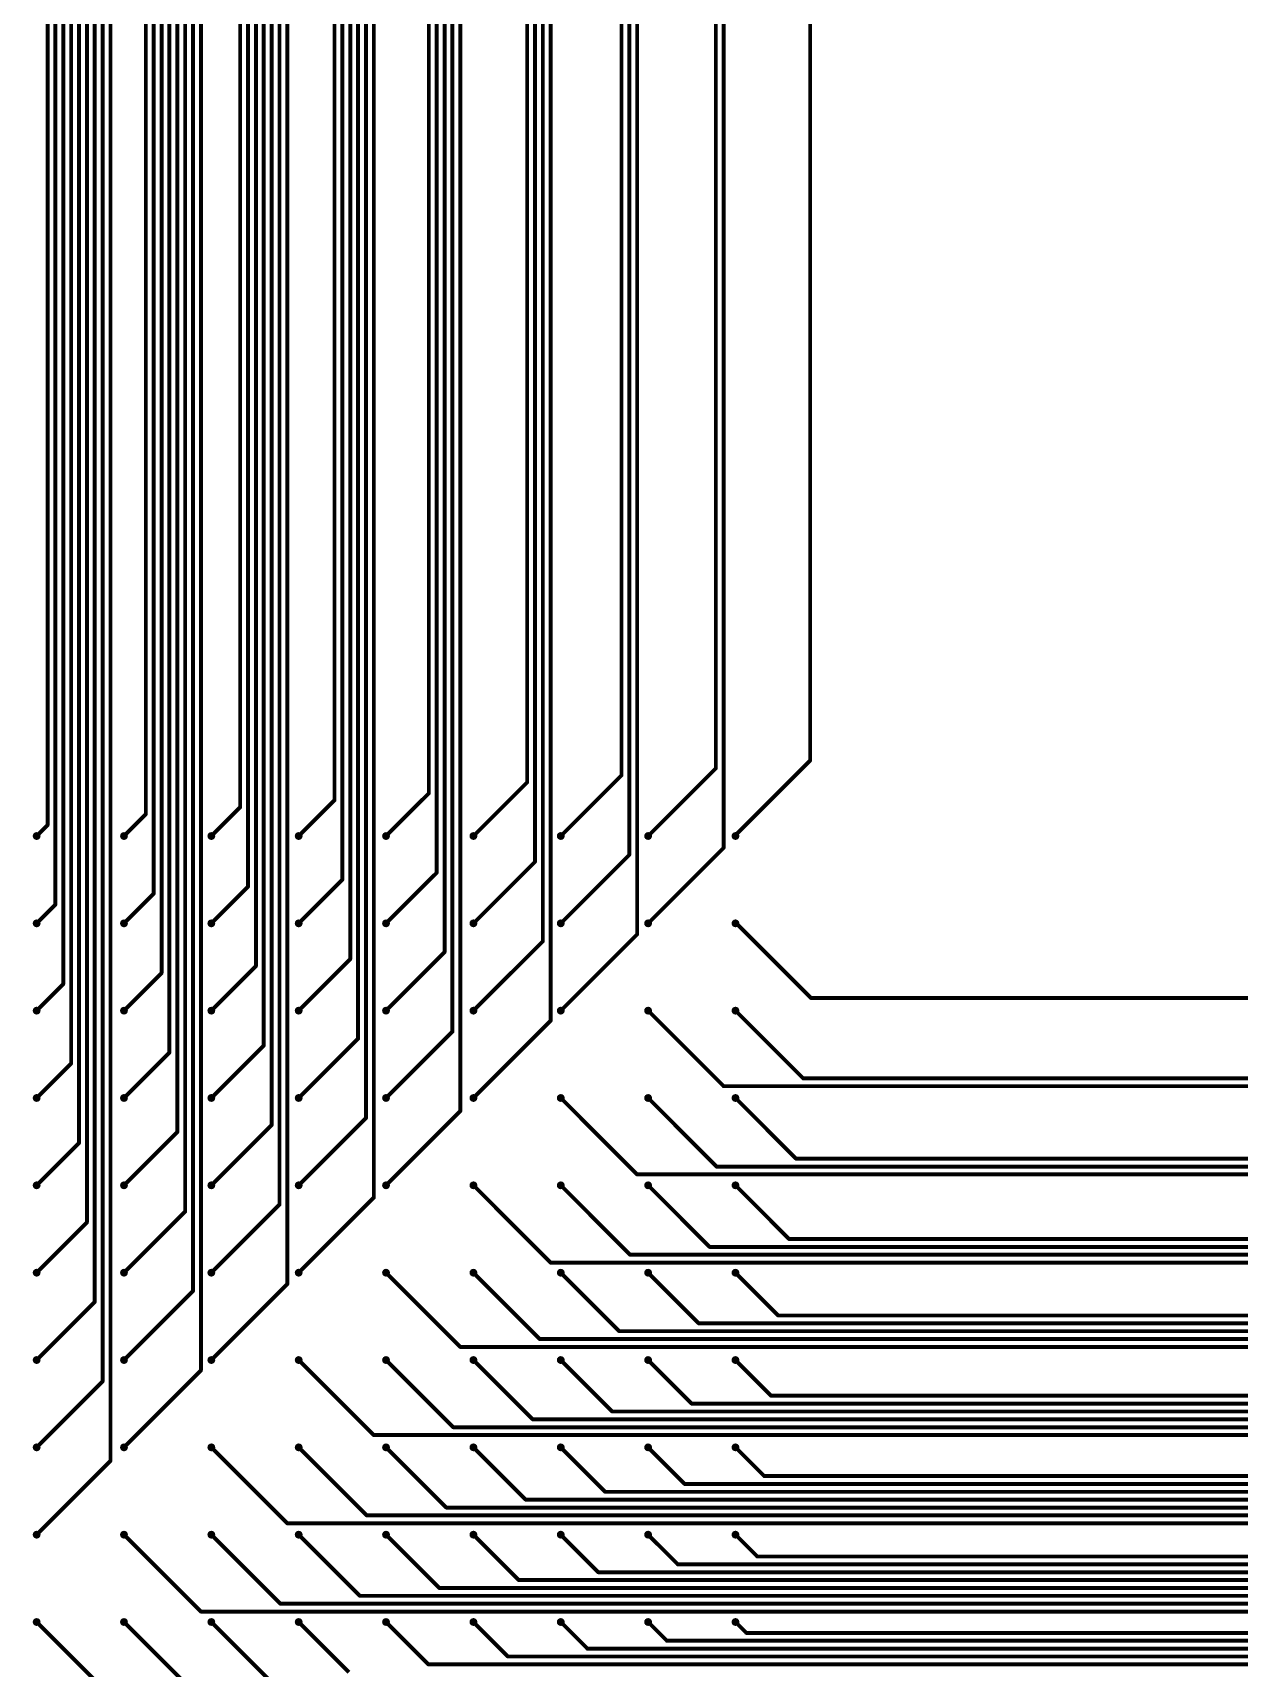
# Model space of a CAD drawing. Header units: inches. Extents: x 0 to 565, y 0 to 565.
# Drawn here: x 282.45 to 297.8, y 281.91 to 302.72 of the extents above; entities that cross this region are included whole.
import ezdxf

# ---------------------------------------------------------------- set-up
doc = ezdxf.new("R2010")
doc.units = ezdxf.units.IN

# ---------------------------------------------------------------- blocks, each defined once
blk = doc.blocks.new('S_______A_____324__1')
h = blk.add_hatch(color=1)
edge = h.paths.add_edge_path()
edge.add_arc((10, 0), 0.05, 0, 360)
h = blk.add_hatch(color=1)
edge = h.paths.add_edge_path()
edge.add_arc((11.111, 0), 0.05, 0, 360)
h = blk.add_hatch(color=1)
edge = h.paths.add_edge_path()
edge.add_arc((12.222, 0), 0.05, 0, 360)
h = blk.add_hatch(color=1)
edge = h.paths.add_edge_path()
edge.add_arc((13.333, 0), 0.05, 0, 360)
h = blk.add_hatch(color=1)
edge = h.paths.add_edge_path()
edge.add_arc((14.444, 0), 0.05, 0, 360)
h = blk.add_hatch(color=1)
edge = h.paths.add_edge_path()
edge.add_arc((15.556, 0), 0.05, 0, 360)
h = blk.add_hatch(color=1)
edge = h.paths.add_edge_path()
edge.add_arc((16.667, 0), 0.05, 0, 360)
h = blk.add_hatch(color=1)
edge = h.paths.add_edge_path()
edge.add_arc((17.778, 0), 0.05, 0, 360)
h = blk.add_hatch(color=1)
edge = h.paths.add_edge_path()
edge.add_arc((18.889, 0), 0.05, 0, 360)
h = blk.add_hatch(color=1)
edge = h.paths.add_edge_path()
edge.add_arc((10, -1.111), 0.05, 0, 360)
h = blk.add_hatch(color=1)
edge = h.paths.add_edge_path()
edge.add_arc((11.111, -1.111), 0.05, 0, 360)
h = blk.add_hatch(color=1)
edge = h.paths.add_edge_path()
edge.add_arc((12.222, -1.111), 0.05, 0, 360)
h = blk.add_hatch(color=1)
edge = h.paths.add_edge_path()
edge.add_arc((13.333, -1.111), 0.05, 0, 360)
h = blk.add_hatch(color=1)
edge = h.paths.add_edge_path()
edge.add_arc((14.444, -1.111), 0.05, 0, 360)
h = blk.add_hatch(color=1)
edge = h.paths.add_edge_path()
edge.add_arc((15.556, -1.111), 0.05, 0, 360)
h = blk.add_hatch(color=1)
edge = h.paths.add_edge_path()
edge.add_arc((16.667, -1.111), 0.05, 0, 360)
h = blk.add_hatch(color=1)
edge = h.paths.add_edge_path()
edge.add_arc((17.778, -1.111), 0.05, 0, 360)
h = blk.add_hatch(color=1)
edge = h.paths.add_edge_path()
edge.add_arc((18.889, -1.111), 0.05, 0, 360)
h = blk.add_hatch(color=1)
edge = h.paths.add_edge_path()
edge.add_arc((10, -2.222), 0.05, 0, 360)
h = blk.add_hatch(color=1)
edge = h.paths.add_edge_path()
edge.add_arc((11.111, -2.222), 0.05, 0, 360)
h = blk.add_hatch(color=1)
edge = h.paths.add_edge_path()
edge.add_arc((12.222, -2.222), 0.05, 0, 360)
h = blk.add_hatch(color=1)
edge = h.paths.add_edge_path()
edge.add_arc((13.333, -2.222), 0.05, 0, 360)
h = blk.add_hatch(color=1)
edge = h.paths.add_edge_path()
edge.add_arc((14.444, -2.222), 0.05, 0, 360)
h = blk.add_hatch(color=1)
edge = h.paths.add_edge_path()
edge.add_arc((15.556, -2.222), 0.05, 0, 360)
h = blk.add_hatch(color=1)
edge = h.paths.add_edge_path()
edge.add_arc((16.667, -2.222), 0.05, 0, 360)
h = blk.add_hatch(color=1)
edge = h.paths.add_edge_path()
edge.add_arc((17.778, -2.222), 0.05, 0, 360)
h = blk.add_hatch(color=1)
edge = h.paths.add_edge_path()
edge.add_arc((18.889, -2.222), 0.05, 0, 360)
h = blk.add_hatch(color=1)
edge = h.paths.add_edge_path()
edge.add_arc((10, -3.333), 0.05, 0, 360)
h = blk.add_hatch(color=1)
edge = h.paths.add_edge_path()
edge.add_arc((11.111, -3.333), 0.05, 0, 360)
h = blk.add_hatch(color=1)
edge = h.paths.add_edge_path()
edge.add_arc((12.222, -3.333), 0.05, 0, 360)
h = blk.add_hatch(color=1)
edge = h.paths.add_edge_path()
edge.add_arc((13.333, -3.333), 0.05, 0, 360)
h = blk.add_hatch(color=1)
edge = h.paths.add_edge_path()
edge.add_arc((14.444, -3.333), 0.05, 0, 360)
h = blk.add_hatch(color=1)
edge = h.paths.add_edge_path()
edge.add_arc((15.556, -3.333), 0.05, 0, 360)
h = blk.add_hatch(color=1)
edge = h.paths.add_edge_path()
edge.add_arc((16.667, -3.333), 0.05, 0, 360)
h = blk.add_hatch(color=1)
edge = h.paths.add_edge_path()
edge.add_arc((17.778, -3.333), 0.05, 0, 360)
h = blk.add_hatch(color=1)
edge = h.paths.add_edge_path()
edge.add_arc((18.889, -3.333), 0.05, 0, 360)
h = blk.add_hatch(color=1)
edge = h.paths.add_edge_path()
edge.add_arc((10, -4.444), 0.05, 0, 360)
h = blk.add_hatch(color=1)
edge = h.paths.add_edge_path()
edge.add_arc((11.111, -4.444), 0.05, 0, 360)
h = blk.add_hatch(color=1)
edge = h.paths.add_edge_path()
edge.add_arc((12.222, -4.444), 0.05, 0, 360)
h = blk.add_hatch(color=1)
edge = h.paths.add_edge_path()
edge.add_arc((13.333, -4.444), 0.05, 0, 360)
h = blk.add_hatch(color=1)
edge = h.paths.add_edge_path()
edge.add_arc((14.444, -4.444), 0.05, 0, 360)
h = blk.add_hatch(color=1)
edge = h.paths.add_edge_path()
edge.add_arc((15.556, -4.444), 0.05, 0, 360)
h = blk.add_hatch(color=1)
edge = h.paths.add_edge_path()
edge.add_arc((16.667, -4.444), 0.05, 0, 360)
h = blk.add_hatch(color=1)
edge = h.paths.add_edge_path()
edge.add_arc((17.778, -4.444), 0.05, 0, 360)
h = blk.add_hatch(color=1)
edge = h.paths.add_edge_path()
edge.add_arc((18.889, -4.444), 0.05, 0, 360)
h = blk.add_hatch(color=1)
edge = h.paths.add_edge_path()
edge.add_arc((10, -5.556), 0.05, 0, 360)
h = blk.add_hatch(color=1)
edge = h.paths.add_edge_path()
edge.add_arc((11.111, -5.556), 0.05, 0, 360)
h = blk.add_hatch(color=1)
edge = h.paths.add_edge_path()
edge.add_arc((12.222, -5.556), 0.05, 0, 360)
h = blk.add_hatch(color=1)
edge = h.paths.add_edge_path()
edge.add_arc((13.333, -5.556), 0.05, 0, 360)
h = blk.add_hatch(color=1)
edge = h.paths.add_edge_path()
edge.add_arc((14.444, -5.556), 0.05, 0, 360)
h = blk.add_hatch(color=1)
edge = h.paths.add_edge_path()
edge.add_arc((15.556, -5.556), 0.05, 0, 360)
h = blk.add_hatch(color=1)
edge = h.paths.add_edge_path()
edge.add_arc((16.667, -5.556), 0.05, 0, 360)
h = blk.add_hatch(color=1)
edge = h.paths.add_edge_path()
edge.add_arc((17.778, -5.556), 0.05, 0, 360)
h = blk.add_hatch(color=1)
edge = h.paths.add_edge_path()
edge.add_arc((18.889, -5.556), 0.05, 0, 360)
h = blk.add_hatch(color=1)
edge = h.paths.add_edge_path()
edge.add_arc((10, -6.667), 0.05, 0, 360)
h = blk.add_hatch(color=1)
edge = h.paths.add_edge_path()
edge.add_arc((11.111, -6.667), 0.05, 0, 360)
h = blk.add_hatch(color=1)
edge = h.paths.add_edge_path()
edge.add_arc((12.222, -6.667), 0.05, 0, 360)
h = blk.add_hatch(color=1)
edge = h.paths.add_edge_path()
edge.add_arc((13.333, -6.667), 0.05, 0, 360)
h = blk.add_hatch(color=1)
edge = h.paths.add_edge_path()
edge.add_arc((14.444, -6.667), 0.05, 0, 360)
h = blk.add_hatch(color=1)
edge = h.paths.add_edge_path()
edge.add_arc((15.556, -6.667), 0.05, 0, 360)
h = blk.add_hatch(color=1)
edge = h.paths.add_edge_path()
edge.add_arc((16.667, -6.667), 0.05, 0, 360)
h = blk.add_hatch(color=1)
edge = h.paths.add_edge_path()
edge.add_arc((17.778, -6.667), 0.05, 0, 360)
h = blk.add_hatch(color=1)
edge = h.paths.add_edge_path()
edge.add_arc((18.889, -6.667), 0.05, 0, 360)
h = blk.add_hatch(color=1)
edge = h.paths.add_edge_path()
edge.add_arc((10, -7.778), 0.05, 0, 360)
h = blk.add_hatch(color=1)
edge = h.paths.add_edge_path()
edge.add_arc((11.111, -7.778), 0.05, 0, 360)
h = blk.add_hatch(color=1)
edge = h.paths.add_edge_path()
edge.add_arc((12.222, -7.778), 0.05, 0, 360)
h = blk.add_hatch(color=1)
edge = h.paths.add_edge_path()
edge.add_arc((13.333, -7.778), 0.05, 0, 360)
h = blk.add_hatch(color=1)
edge = h.paths.add_edge_path()
edge.add_arc((14.444, -7.778), 0.05, 0, 360)
h = blk.add_hatch(color=1)
edge = h.paths.add_edge_path()
edge.add_arc((15.556, -7.778), 0.05, 0, 360)
h = blk.add_hatch(color=1)
edge = h.paths.add_edge_path()
edge.add_arc((16.667, -7.778), 0.05, 0, 360)
h = blk.add_hatch(color=1)
edge = h.paths.add_edge_path()
edge.add_arc((17.778, -7.778), 0.05, 0, 360)
h = blk.add_hatch(color=1)
edge = h.paths.add_edge_path()
edge.add_arc((18.889, -7.778), 0.05, 0, 360)
h = blk.add_hatch(color=1)
edge = h.paths.add_edge_path()
edge.add_arc((10, -8.889), 0.05, 0, 360)
h = blk.add_hatch(color=1)
edge = h.paths.add_edge_path()
edge.add_arc((11.111, -8.889), 0.05, 0, 360)
h = blk.add_hatch(color=1)
edge = h.paths.add_edge_path()
edge.add_arc((12.222, -8.889), 0.05, 0, 360)
h = blk.add_hatch(color=1)
edge = h.paths.add_edge_path()
edge.add_arc((13.333, -8.889), 0.05, 0, 360)
h = blk.add_hatch(color=1)
edge = h.paths.add_edge_path()
edge.add_arc((14.444, -8.889), 0.05, 0, 360)
h = blk.add_hatch(color=1)
edge = h.paths.add_edge_path()
edge.add_arc((15.556, -8.889), 0.05, 0, 360)
h = blk.add_hatch(color=1)
edge = h.paths.add_edge_path()
edge.add_arc((16.667, -8.889), 0.05, 0, 360)
h = blk.add_hatch(color=1)
edge = h.paths.add_edge_path()
edge.add_arc((17.778, -8.889), 0.05, 0, 360)
h = blk.add_hatch(color=1)
edge = h.paths.add_edge_path()
edge.add_arc((18.889, -8.889), 0.05, 0, 360)
h = blk.add_hatch(color=1)
edge = h.paths.add_edge_path()
edge.add_arc((10, -10), 0.05, 0, 360)
h = blk.add_hatch(color=1)
edge = h.paths.add_edge_path()
edge.add_arc((11.111, -10), 0.05, 0, 360)
h = blk.add_hatch(color=1)
edge = h.paths.add_edge_path()
edge.add_arc((12.222, -10), 0.05, 0, 360)
h = blk.add_hatch(color=1)
edge = h.paths.add_edge_path()
edge.add_arc((13.333, -10), 0.05, 0, 360)
h = blk.add_hatch(color=1)
edge = h.paths.add_edge_path()
edge.add_arc((14.444, -10), 0.05, 0, 360)
h = blk.add_hatch(color=1)
edge = h.paths.add_edge_path()
edge.add_arc((15.556, -10), 0.05, 0, 360)
h = blk.add_hatch(color=1)
edge = h.paths.add_edge_path()
edge.add_arc((16.667, -10), 0.05, 0, 360)
h = blk.add_hatch(color=1)
edge = h.paths.add_edge_path()
edge.add_arc((17.778, -10), 0.05, 0, 360)
h = blk.add_hatch(color=1)
edge = h.paths.add_edge_path()
edge.add_arc((18.889, -10), 0.05, 0, 360)

msp = doc.modelspace()

# ---------------------------------------------------------------- linework, layer by layer
at = {"const_width": 0.05}
for points in [[(282.939, 289.606), (282.939, 311.511)], [(283.039, 288.594), (283.039, 311.561)], [(282.639, 292.639), (282.639, 311.361)], [(282.739, 291.628), (282.739, 311.411)], [(282.839, 290.617), (282.839, 311.461)], [(283.139, 287.583), (283.139, 311.311)], [(283.889, 292.778), (283.889, 311.461)], [(283.989, 291.767), (283.989, 311.411)], [(284.089, 290.756), (284.089, 311.361)], [(284.189, 289.744), (284.189, 311.311)], [(285.089, 292.867), (285.089, 311.411)], [(285.189, 291.856), (285.189, 311.361)], [(285.289, 290.844), (285.289, 311.311)], [(286.289, 292.956), (286.289, 311.361)], [(286.389, 291.944), (286.389, 311.311)], [(287.489, 293.044), (287.489, 311.311)], [(283.239, 286.572), (283.239, 311.261)], [(283.339, 285.561), (283.339, 311.211)], [(283.439, 284.55), (283.439, 311.161)], [(284.289, 288.733), (284.289, 311.261)], [(284.389, 287.722), (284.389, 311.211)], [(284.489, 286.711), (284.489, 311.161)], [(284.589, 285.7), (284.589, 311.111)], [(285.389, 289.833), (285.389, 311.261)], [(285.489, 288.822), (285.489, 311.211)], [(285.589, 287.811), (285.589, 311.161)], [(285.689, 286.8), (285.689, 311.111)], [(286.489, 290.933), (286.489, 311.261)], [(286.589, 289.922), (286.589, 311.211)], [(286.689, 288.911), (286.689, 311.161)], [(286.789, 287.9), (286.789, 311.111)], [(287.589, 292.033), (287.589, 311.261)], [(287.689, 291.022), (287.689, 311.211)], [(287.789, 290.011), (287.789, 311.161)], [(287.889, 289), (287.889, 311.111)], [(288.739, 293.183), (288.739, 311.261)], [(288.839, 292.172), (288.839, 311.211)], [(288.939, 291.161), (288.939, 311.161)], [(289.039, 290.15), (289.039, 311.111)], [(289.939, 293.272), (289.939, 311.211)], [(290.039, 292.261), (290.039, 311.161)], [(290.139, 291.25), (290.139, 311.111)], [(291.139, 293.361), (291.139, 311.161)], [(291.239, 292.35), (291.239, 311.111)], [(292.339, 293.461), (292.339, 311.111)], [(286.289, 292.956), (286.289, 293.761)], [(287.589, 292.033), (287.589, 293.761)], [(287.789, 290.011), (287.789, 293.761)], [(291.389, 292.511), (292.339, 293.461)], [(288.056, 292.5), (288.739, 293.183)], [(289.167, 292.5), (289.939, 293.272)], [(290.278, 292.5), (291.139, 293.361)], [(286.944, 292.5), (287.489, 293.044)], [(283.611, 292.5), (283.889, 292.778)], [(284.722, 292.5), (285.089, 292.867)], [(285.833, 292.5), (286.289, 292.956)], [(282.5, 292.5), (282.639, 292.639)], [(290.278, 291.389), (291.239, 292.35)], [(288.056, 291.389), (288.839, 292.172)], [(289.167, 291.389), (290.039, 292.261)], [(285.833, 291.389), (286.389, 291.944)], [(286.944, 291.389), (287.589, 292.033)], [(283.611, 291.389), (283.989, 291.767)], [(284.722, 291.389), (285.189, 291.856)], [(282.5, 291.389), (282.739, 291.628)], [(291.4, 291.389), (292.35, 290.439)], [(288.056, 290.278), (288.939, 291.161)], [(289.167, 290.278), (290.139, 291.25)], [(285.833, 290.278), (286.489, 290.933)], [(286.944, 290.278), (287.689, 291.022)], [(283.611, 290.278), (284.089, 290.756)], [(284.722, 290.278), (285.289, 290.844)], [(282.5, 290.278), (282.839, 290.617)], [(290.278, 290.278), (291.239, 289.317)], [(291.389, 290.278), (292.25, 289.417)], [(292.35, 290.439), (310, 290.439)], [(288.056, 289.167), (289.039, 290.15)], [(285.833, 289.167), (286.589, 289.922)], [(286.944, 289.167), (287.789, 290.011)], [(283.611, 289.167), (284.189, 289.744)], [(284.722, 289.167), (285.389, 289.833)], [(282.5, 289.167), (282.939, 289.606)], [(291.239, 289.317), (310.056, 289.317)], [(292.25, 289.417), (310.006, 289.417)], [(289.167, 289.167), (290.139, 288.194)], [(290.278, 289.167), (291.15, 288.294)], [(291.389, 289.167), (292.161, 288.394)], [(284.722, 288.056), (285.489, 288.822)], [(285.833, 288.056), (286.689, 288.911)], [(286.944, 288.056), (287.889, 289)], [(283.611, 288.056), (284.289, 288.733)], [(282.5, 288.056), (283.039, 288.594)], [(292.161, 288.394), (310, 288.394)], [(290.139, 288.194), (310.133, 288.194)], [(291.15, 288.294), (310.083, 288.294)], [(288.056, 288.056), (289.039, 287.072)], [(289.167, 288.056), (290.05, 287.172)], [(290.278, 288.056), (291.061, 287.272)], [(291.389, 288.056), (292.072, 287.372)], [(284.722, 286.944), (285.589, 287.811)], [(285.833, 286.944), (286.789, 287.9)], [(282.5, 286.944), (283.139, 287.583)], [(283.611, 286.944), (284.389, 287.722)], [(292.072, 287.372), (310, 287.372)], [(290.05, 287.172), (310.111, 287.172)], [(291.061, 287.272), (310.061, 287.272)], [(286.944, 286.944), (287.889, 286)], [(288.056, 286.944), (288.9, 286.1)], [(289.039, 287.072), (310.161, 287.072)], [(289.167, 286.944), (289.911, 286.2)], [(290.278, 286.944), (290.922, 286.3)], [(291.389, 286.944), (291.933, 286.4)], [(284.722, 285.833), (285.689, 286.8)], [(282.5, 285.833), (283.239, 286.572)], [(283.611, 285.833), (284.489, 286.711)], [(291.933, 286.4), (310.039, 286.4)], [(289.911, 286.2), (310.139, 286.2)], [(290.922, 286.3), (310.089, 286.3)], [(287.889, 286), (310.239, 286)], [(288.9, 286.1), (310.189, 286.1)], [(283.611, 284.722), (284.589, 285.7)], [(285.833, 285.833), (286.789, 284.878)], [(286.944, 285.833), (287.8, 284.978)], [(288.056, 285.833), (288.811, 285.078)], [(289.167, 285.833), (289.822, 285.178)], [(290.278, 285.833), (290.833, 285.278)], [(291.389, 285.833), (291.844, 285.378)], [(282.5, 284.722), (283.339, 285.561)], [(290.833, 285.278), (310.067, 285.278)], [(291.844, 285.378), (310.017, 285.378)], [(288.811, 285.078), (310.167, 285.078)], [(289.822, 285.178), (310.117, 285.178)], [(286.789, 284.878), (310.267, 284.878)], [(287.8, 284.978), (310.217, 284.978)], [(284.722, 284.722), (285.689, 283.756)], [(285.833, 284.722), (286.7, 283.856)], [(286.944, 284.722), (287.711, 283.956)], [(288.056, 284.722), (288.722, 284.056)], [(289.167, 284.722), (289.733, 284.156)], [(290.278, 284.722), (290.744, 284.256)], [(291.389, 284.722), (291.756, 284.356)], [(282.5, 283.611), (283.439, 284.55)], [(290.744, 284.256), (310.044, 284.256)], [(291.756, 284.356), (310, 284.356)], [(288.722, 284.056), (310.144, 284.056)], [(289.733, 284.156), (310.094, 284.156)], [(286.7, 283.856), (310.244, 283.856)], [(287.711, 283.956), (310.194, 283.956)], [(283.611, 283.611), (284.589, 282.633)], [(284.722, 283.611), (285.6, 282.733)], [(285.689, 283.756), (310.294, 283.756)], [(285.833, 283.611), (286.611, 282.833)], [(286.944, 283.611), (287.622, 282.933)], [(288.056, 283.611), (288.633, 283.033)], [(289.167, 283.611), (289.644, 283.133)], [(290.278, 283.611), (290.656, 283.233)], [(291.389, 283.611), (291.667, 283.333)], [(290.656, 283.233), (310.072, 283.233)], [(291.667, 283.333), (310.022, 283.333)], [(288.633, 283.033), (310.172, 283.033)], [(289.644, 283.133), (310.122, 283.133)], [(286.611, 282.833), (310.272, 282.833)], [(287.622, 282.933), (310.222, 282.933)], [(284.589, 282.633), (310.372, 282.633)], [(285.6, 282.733), (310.322, 282.733)], [(282.5, 282.5), (283.439, 281.561)], [(283.611, 282.5), (284.45, 281.661)], [(284.722, 282.5), (285.461, 281.761)], [(285.833, 282.5), (286.472, 281.861)], [(286.944, 282.5), (287.483, 281.961)], [(288.056, 282.5), (288.494, 282.061)], [(289.167, 282.5), (289.506, 282.161)], [(290.278, 282.5), (290.517, 282.261)], [(291.389, 282.5), (291.528, 282.361)], [(291.528, 282.361), (310.25, 282.361)], [(289.506, 282.161), (310.35, 282.161)], [(290.517, 282.261), (310.3, 282.261)], [(287.483, 281.961), (310.45, 281.961)], [(288.494, 282.061), (310.4, 282.061)]]:
    msp.add_lwpolyline(points, dxfattribs=at)
at = {"const_width": 0.025}
for points in [[(286.276, 293.761, 1), (286.301, 293.761, 1)], [(287.576, 293.761, 1), (287.601, 293.761, 1)], [(287.776, 293.761, 1), (287.801, 293.761, 1)], [(292.326, 293.461, 1), (292.351, 293.461, 1)], [(292.326, 293.461, 1), (292.351, 293.461, 1)], [(288.726, 293.183, 1), (288.751, 293.183, 1)], [(288.726, 293.183, 1), (288.751, 293.183, 1)], [(289.926, 293.272, 1), (289.951, 293.272, 1)], [(289.926, 293.272, 1), (289.951, 293.272, 1)], [(291.126, 293.361, 1), (291.151, 293.361, 1)], [(291.126, 293.361, 1), (291.151, 293.361, 1)], [(287.476, 293.044, 1), (287.501, 293.044, 1)], [(287.476, 293.044, 1), (287.501, 293.044, 1)], [(283.876, 292.778, 1), (283.901, 292.778, 1)], [(283.876, 292.778, 1), (283.901, 292.778, 1)], [(285.076, 292.867, 1), (285.101, 292.867, 1)], [(285.076, 292.867, 1), (285.101, 292.867, 1)], [(286.276, 292.956, 1), (286.301, 292.956, 1)], [(286.276, 292.956, 1), (286.301, 292.956, 1)], [(286.276, 292.956, 1), (286.301, 292.956, 1)], [(282.626, 292.639, 1), (282.651, 292.639, 1)], [(282.626, 292.639, 1), (282.651, 292.639, 1)], [(282.487, 292.5, 1), (282.512, 292.5, 1)], [(283.599, 292.5, 1), (283.624, 292.5, 1)], [(284.71, 292.5, 1), (284.735, 292.5, 1)], [(285.821, 292.5, 1), (285.846, 292.5, 1)], [(286.932, 292.5, 1), (286.957, 292.5, 1)], [(288.043, 292.5, 1), (288.068, 292.5, 1)], [(289.154, 292.5, 1), (289.179, 292.5, 1)], [(290.265, 292.5, 1), (290.29, 292.5, 1)], [(291.226, 292.35, 1), (291.251, 292.35, 1)], [(291.226, 292.35, 1), (291.251, 292.35, 1)], [(291.376, 292.511, 1), (291.401, 292.511, 1)], [(288.826, 292.172, 1), (288.851, 292.172, 1)], [(288.826, 292.172, 1), (288.851, 292.172, 1)], [(290.026, 292.261, 1), (290.051, 292.261, 1)], [(290.026, 292.261, 1), (290.051, 292.261, 1)], [(286.376, 291.944, 1), (286.401, 291.944, 1)], [(286.376, 291.944, 1), (286.401, 291.944, 1)], [(287.576, 292.033, 1), (287.601, 292.033, 1)], [(287.576, 292.033, 1), (287.601, 292.033, 1)], [(287.576, 292.033, 1), (287.601, 292.033, 1)], [(283.976, 291.767, 1), (284.001, 291.767, 1)], [(283.976, 291.767, 1), (284.001, 291.767, 1)], [(285.176, 291.856, 1), (285.201, 291.856, 1)], [(285.176, 291.856, 1), (285.201, 291.856, 1)], [(282.726, 291.628, 1), (282.751, 291.628, 1)], [(282.726, 291.628, 1), (282.751, 291.628, 1)], [(282.487, 291.389, 1), (282.512, 291.389, 1)], [(283.599, 291.389, 1), (283.624, 291.389, 1)], [(284.71, 291.389, 1), (284.735, 291.389, 1)], [(285.821, 291.389, 1), (285.846, 291.389, 1)], [(286.932, 291.389, 1), (286.957, 291.389, 1)], [(288.043, 291.389, 1), (288.068, 291.389, 1)], [(289.154, 291.389, 1), (289.179, 291.389, 1)], [(290.265, 291.389, 1), (290.29, 291.389, 1)], [(291.387, 291.389, 1), (291.412, 291.389, 1)], [(288.926, 291.161, 1), (288.951, 291.161, 1)], [(288.926, 291.161, 1), (288.951, 291.161, 1)], [(290.126, 291.25, 1), (290.151, 291.25, 1)], [(290.126, 291.25, 1), (290.151, 291.25, 1)], [(286.476, 290.933, 1), (286.501, 290.933, 1)], [(286.476, 290.933, 1), (286.501, 290.933, 1)], [(287.676, 291.022, 1), (287.701, 291.022, 1)], [(287.676, 291.022, 1), (287.701, 291.022, 1)], [(284.076, 290.756, 1), (284.101, 290.756, 1)], [(284.076, 290.756, 1), (284.101, 290.756, 1)], [(285.276, 290.844, 1), (285.301, 290.844, 1)], [(285.276, 290.844, 1), (285.301, 290.844, 1)], [(282.826, 290.617, 1), (282.851, 290.617, 1)], [(282.826, 290.617, 1), (282.851, 290.617, 1)], [(282.487, 290.278, 1), (282.512, 290.278, 1)], [(283.599, 290.278, 1), (283.624, 290.278, 1)], [(284.71, 290.278, 1), (284.735, 290.278, 1)], [(285.821, 290.278, 1), (285.846, 290.278, 1)], [(286.932, 290.278, 1), (286.957, 290.278, 1)], [(288.043, 290.278, 1), (288.068, 290.278, 1)], [(289.154, 290.278, 1), (289.179, 290.278, 1)], [(290.265, 290.278, 1), (290.29, 290.278, 1)], [(291.376, 290.278, 1), (291.401, 290.278, 1)], [(292.338, 290.439, 1), (292.362, 290.439, 1)], [(292.338, 290.439, 1), (292.362, 290.439, 1)], [(289.026, 290.15, 1), (289.051, 290.15, 1)], [(289.026, 290.15, 1), (289.051, 290.15, 1)], [(286.576, 289.922, 1), (286.601, 289.922, 1)], [(286.576, 289.922, 1), (286.601, 289.922, 1)], [(287.776, 290.011, 1), (287.801, 290.011, 1)], [(287.776, 290.011, 1), (287.801, 290.011, 1)], [(287.776, 290.011, 1), (287.801, 290.011, 1)], [(284.176, 289.744, 1), (284.201, 289.744, 1)], [(284.176, 289.744, 1), (284.201, 289.744, 1)], [(285.376, 289.833, 1), (285.401, 289.833, 1)], [(285.376, 289.833, 1), (285.401, 289.833, 1)], [(282.926, 289.606, 1), (282.951, 289.606, 1)], [(282.926, 289.606, 1), (282.951, 289.606, 1)], [(291.226, 289.317, 1), (291.251, 289.317, 1)], [(291.226, 289.317, 1), (291.251, 289.317, 1)], [(292.237, 289.417, 1), (292.262, 289.417, 1)], [(292.237, 289.417, 1), (292.262, 289.417, 1)], [(282.487, 289.167, 1), (282.512, 289.167, 1)], [(283.599, 289.167, 1), (283.624, 289.167, 1)], [(284.71, 289.167, 1), (284.735, 289.167, 1)], [(285.821, 289.167, 1), (285.846, 289.167, 1)], [(286.932, 289.167, 1), (286.957, 289.167, 1)], [(288.043, 289.167, 1), (288.068, 289.167, 1)], [(289.154, 289.167, 1), (289.179, 289.167, 1)], [(290.265, 289.167, 1), (290.29, 289.167, 1)], [(291.376, 289.167, 1), (291.401, 289.167, 1)], [(285.476, 288.822, 1), (285.501, 288.822, 1)], [(285.476, 288.822, 1), (285.501, 288.822, 1)], [(286.676, 288.911, 1), (286.701, 288.911, 1)], [(286.676, 288.911, 1), (286.701, 288.911, 1)], [(287.876, 289, 1), (287.901, 289, 1)], [(287.876, 289, 1), (287.901, 289, 1)], [(284.276, 288.733, 1), (284.301, 288.733, 1)], [(284.276, 288.733, 1), (284.301, 288.733, 1)], [(283.026, 288.594, 1), (283.051, 288.594, 1)], [(283.026, 288.594, 1), (283.051, 288.594, 1)], [(292.149, 288.394, 1), (292.174, 288.394, 1)], [(292.149, 288.394, 1), (292.174, 288.394, 1)], [(290.126, 288.194, 1), (290.151, 288.194, 1)], [(290.126, 288.194, 1), (290.151, 288.194, 1)], [(291.137, 288.294, 1), (291.162, 288.294, 1)], [(291.137, 288.294, 1), (291.162, 288.294, 1)], [(282.487, 288.056, 1), (282.512, 288.056, 1)], [(283.599, 288.056, 1), (283.624, 288.056, 1)], [(284.71, 288.056, 1), (284.735, 288.056, 1)], [(285.821, 288.056, 1), (285.846, 288.056, 1)], [(286.932, 288.056, 1), (286.957, 288.056, 1)], [(288.043, 288.056, 1), (288.068, 288.056, 1)], [(289.154, 288.056, 1), (289.179, 288.056, 1)], [(290.265, 288.056, 1), (290.29, 288.056, 1)], [(291.376, 288.056, 1), (291.401, 288.056, 1)], [(285.576, 287.811, 1), (285.601, 287.811, 1)], [(285.576, 287.811, 1), (285.601, 287.811, 1)], [(286.776, 287.9, 1), (286.801, 287.9, 1)], [(286.776, 287.9, 1), (286.801, 287.9, 1)], [(283.126, 287.583, 1), (283.151, 287.583, 1)], [(283.126, 287.583, 1), (283.151, 287.583, 1)], [(284.376, 287.722, 1), (284.401, 287.722, 1)], [(284.376, 287.722, 1), (284.401, 287.722, 1)], [(292.06, 287.372, 1), (292.085, 287.372, 1)], [(292.06, 287.372, 1), (292.085, 287.372, 1)], [(290.037, 287.172, 1), (290.062, 287.172, 1)], [(290.037, 287.172, 1), (290.062, 287.172, 1)], [(291.049, 287.272, 1), (291.074, 287.272, 1)], [(291.049, 287.272, 1), (291.074, 287.272, 1)], [(282.487, 286.944, 1), (282.512, 286.944, 1)], [(283.599, 286.944, 1), (283.624, 286.944, 1)], [(284.71, 286.944, 1), (284.735, 286.944, 1)], [(285.821, 286.944, 1), (285.846, 286.944, 1)], [(286.932, 286.944, 1), (286.957, 286.944, 1)], [(288.043, 286.944, 1), (288.068, 286.944, 1)], [(289.026, 287.072, 1), (289.051, 287.072, 1)], [(289.026, 287.072, 1), (289.051, 287.072, 1)], [(289.154, 286.944, 1), (289.179, 286.944, 1)], [(290.265, 286.944, 1), (290.29, 286.944, 1)], [(291.376, 286.944, 1), (291.401, 286.944, 1)], [(285.676, 286.8, 1), (285.701, 286.8, 1)], [(285.676, 286.8, 1), (285.701, 286.8, 1)], [(283.226, 286.572, 1), (283.251, 286.572, 1)], [(283.226, 286.572, 1), (283.251, 286.572, 1)], [(284.476, 286.711, 1), (284.501, 286.711, 1)], [(284.476, 286.711, 1), (284.501, 286.711, 1)], [(291.921, 286.4, 1), (291.946, 286.4, 1)], [(291.921, 286.4, 1), (291.946, 286.4, 1)], [(289.899, 286.2, 1), (289.924, 286.2, 1)], [(289.899, 286.2, 1), (289.924, 286.2, 1)], [(290.91, 286.3, 1), (290.935, 286.3, 1)], [(290.91, 286.3, 1), (290.935, 286.3, 1)], [(287.876, 286, 1), (287.901, 286, 1)], [(287.876, 286, 1), (287.901, 286, 1)], [(288.887, 286.1, 1), (288.912, 286.1, 1)], [(288.887, 286.1, 1), (288.912, 286.1, 1)], [(282.487, 285.833, 1), (282.512, 285.833, 1)], [(283.599, 285.833, 1), (283.624, 285.833, 1)], [(284.576, 285.7, 1), (284.601, 285.7, 1)], [(284.576, 285.7, 1), (284.601, 285.7, 1)], [(284.71, 285.833, 1), (284.735, 285.833, 1)], [(285.821, 285.833, 1), (285.846, 285.833, 1)], [(286.932, 285.833, 1), (286.957, 285.833, 1)], [(288.043, 285.833, 1), (288.068, 285.833, 1)], [(289.154, 285.833, 1), (289.179, 285.833, 1)], [(290.265, 285.833, 1), (290.29, 285.833, 1)], [(291.376, 285.833, 1), (291.401, 285.833, 1)], [(283.326, 285.561, 1), (283.351, 285.561, 1)], [(283.326, 285.561, 1), (283.351, 285.561, 1)], [(290.821, 285.278, 1), (290.846, 285.278, 1)], [(290.821, 285.278, 1), (290.846, 285.278, 1)], [(291.832, 285.378, 1), (291.857, 285.378, 1)], [(291.832, 285.378, 1), (291.857, 285.378, 1)], [(288.799, 285.078, 1), (288.824, 285.078, 1)], [(288.799, 285.078, 1), (288.824, 285.078, 1)], [(289.81, 285.178, 1), (289.835, 285.178, 1)], [(289.81, 285.178, 1), (289.835, 285.178, 1)], [(286.776, 284.878, 1), (286.801, 284.878, 1)], [(286.776, 284.878, 1), (286.801, 284.878, 1)], [(287.787, 284.978, 1), (287.812, 284.978, 1)], [(287.787, 284.978, 1), (287.812, 284.978, 1)], [(282.487, 284.722, 1), (282.512, 284.722, 1)], [(283.599, 284.722, 1), (283.624, 284.722, 1)], [(284.71, 284.722, 1), (284.735, 284.722, 1)], [(285.821, 284.722, 1), (285.846, 284.722, 1)], [(286.932, 284.722, 1), (286.957, 284.722, 1)], [(288.043, 284.722, 1), (288.068, 284.722, 1)], [(289.154, 284.722, 1), (289.179, 284.722, 1)], [(290.265, 284.722, 1), (290.29, 284.722, 1)], [(291.376, 284.722, 1), (291.401, 284.722, 1)], [(283.426, 284.55, 1), (283.451, 284.55, 1)], [(283.426, 284.55, 1), (283.451, 284.55, 1)], [(290.732, 284.256, 1), (290.757, 284.256, 1)], [(290.732, 284.256, 1), (290.757, 284.256, 1)], [(291.743, 284.356, 1), (291.768, 284.356, 1)], [(291.743, 284.356, 1), (291.768, 284.356, 1)], [(288.71, 284.056, 1), (288.735, 284.056, 1)], [(288.71, 284.056, 1), (288.735, 284.056, 1)], [(289.721, 284.156, 1), (289.746, 284.156, 1)], [(289.721, 284.156, 1), (289.746, 284.156, 1)], [(286.687, 283.856, 1), (286.712, 283.856, 1)], [(286.687, 283.856, 1), (286.712, 283.856, 1)], [(287.699, 283.956, 1), (287.724, 283.956, 1)], [(287.699, 283.956, 1), (287.724, 283.956, 1)], [(282.487, 283.611, 1), (282.512, 283.611, 1)], [(283.599, 283.611, 1), (283.624, 283.611, 1)], [(284.71, 283.611, 1), (284.735, 283.611, 1)], [(285.676, 283.756, 1), (285.701, 283.756, 1)], [(285.676, 283.756, 1), (285.701, 283.756, 1)], [(285.821, 283.611, 1), (285.846, 283.611, 1)], [(286.932, 283.611, 1), (286.957, 283.611, 1)], [(288.043, 283.611, 1), (288.068, 283.611, 1)], [(289.154, 283.611, 1), (289.179, 283.611, 1)], [(290.265, 283.611, 1), (290.29, 283.611, 1)], [(291.376, 283.611, 1), (291.401, 283.611, 1)], [(290.643, 283.233, 1), (290.668, 283.233, 1)], [(290.643, 283.233, 1), (290.668, 283.233, 1)], [(291.654, 283.333, 1), (291.679, 283.333, 1)], [(291.654, 283.333, 1), (291.679, 283.333, 1)], [(288.621, 283.033, 1), (288.646, 283.033, 1)], [(288.621, 283.033, 1), (288.646, 283.033, 1)], [(289.632, 283.133, 1), (289.657, 283.133, 1)], [(289.632, 283.133, 1), (289.657, 283.133, 1)], [(286.599, 282.833, 1), (286.624, 282.833, 1)], [(286.599, 282.833, 1), (286.624, 282.833, 1)], [(287.61, 282.933, 1), (287.635, 282.933, 1)], [(287.61, 282.933, 1), (287.635, 282.933, 1)], [(284.576, 282.633, 1), (284.601, 282.633, 1)], [(284.576, 282.633, 1), (284.601, 282.633, 1)], [(285.587, 282.733, 1), (285.612, 282.733, 1)], [(285.587, 282.733, 1), (285.612, 282.733, 1)], [(282.487, 282.5, 1), (282.512, 282.5, 1)], [(283.599, 282.5, 1), (283.624, 282.5, 1)], [(284.71, 282.5, 1), (284.735, 282.5, 1)], [(285.821, 282.5, 1), (285.846, 282.5, 1)], [(286.932, 282.5, 1), (286.957, 282.5, 1)], [(288.043, 282.5, 1), (288.068, 282.5, 1)], [(289.154, 282.5, 1), (289.179, 282.5, 1)], [(290.265, 282.5, 1), (290.29, 282.5, 1)], [(291.376, 282.5, 1), (291.401, 282.5, 1)], [(291.515, 282.361, 1), (291.54, 282.361, 1)], [(291.515, 282.361, 1), (291.54, 282.361, 1)], [(289.493, 282.161, 1), (289.518, 282.161, 1)], [(289.493, 282.161, 1), (289.518, 282.161, 1)], [(290.504, 282.261, 1), (290.529, 282.261, 1)], [(290.504, 282.261, 1), (290.529, 282.261, 1)], [(287.471, 281.961, 1), (287.496, 281.961, 1)], [(287.471, 281.961, 1), (287.496, 281.961, 1)], [(288.482, 282.061, 1), (288.507, 282.061, 1)], [(288.482, 282.061, 1), (288.507, 282.061, 1)]]:
    msp.add_lwpolyline(points, format="xyb", close=True, dxfattribs=at)

# ---------------------------------------------------------------- block references
msp.add_blockref('S_______A_____324__1', (272.5, 292.5))

doc.saveas('drawing.dxf')
